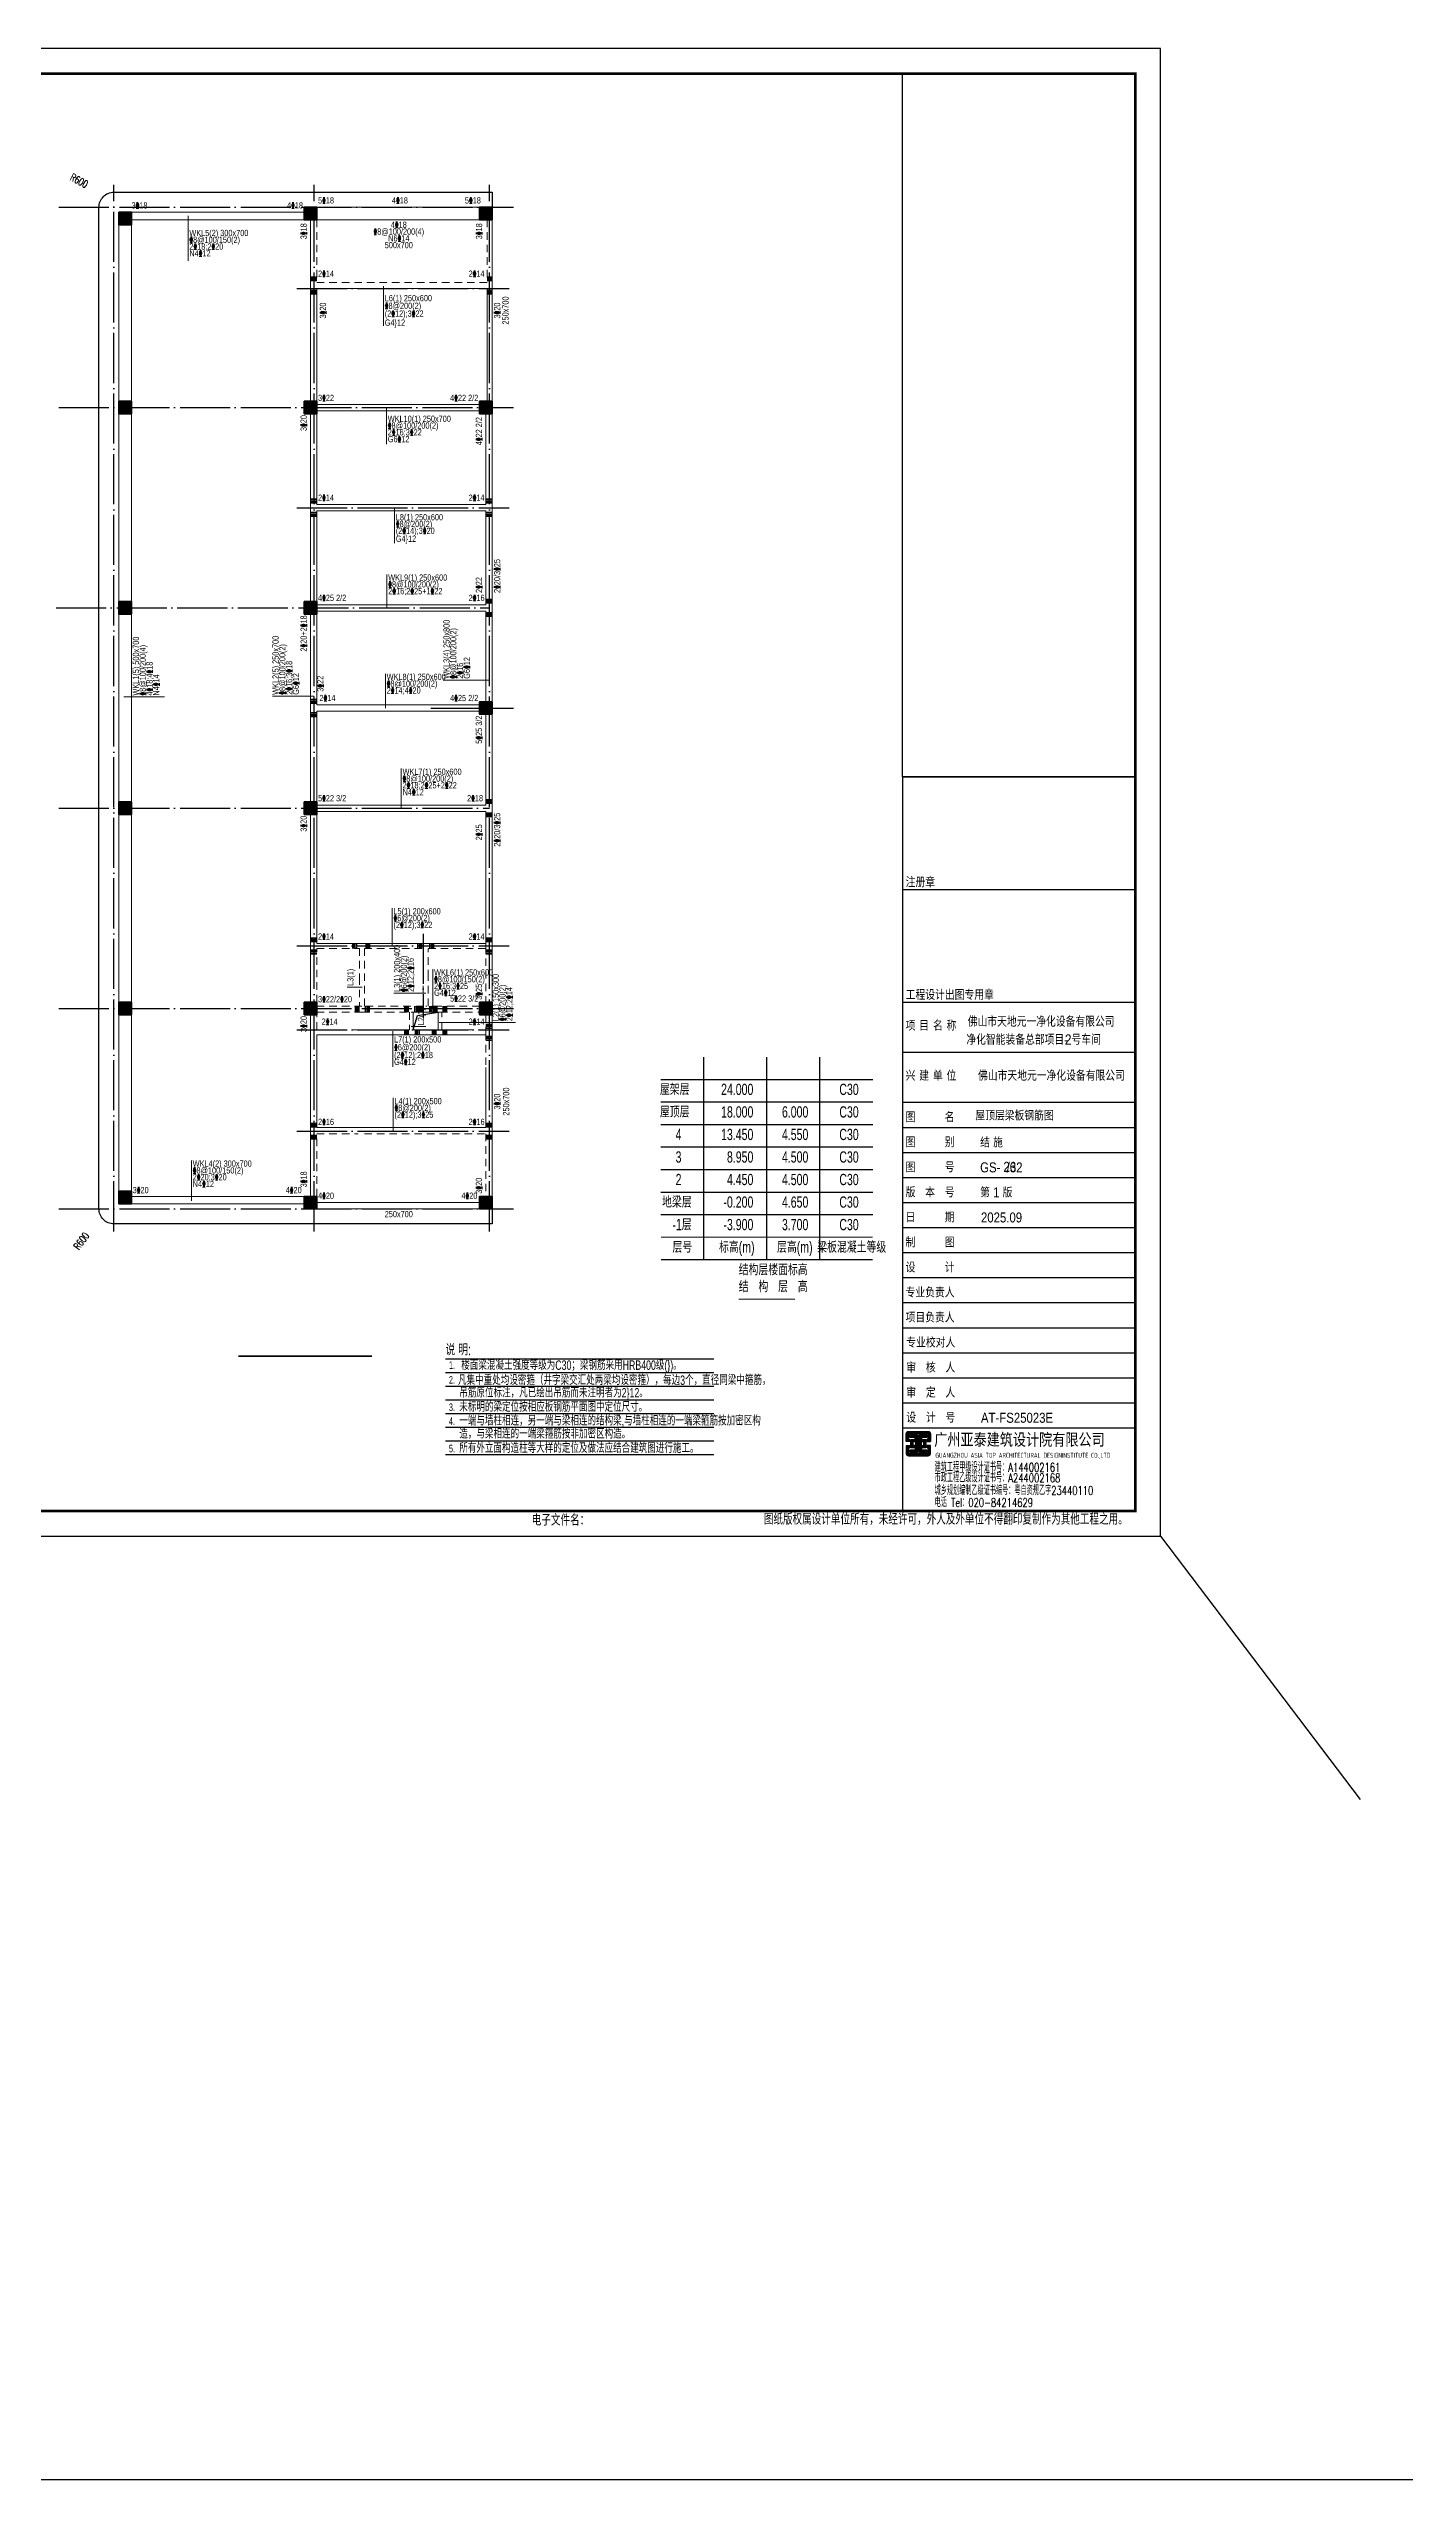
# Model space of a CAD drawing. Extents: x -695511 to 885008, y -751583 to -95266.
# Drawn here: x 346279 to 400464, y -590852 to -493778 of the extents above; entities that cross this region are included whole.
import ezdxf
from ezdxf.enums import TextEntityAlignment as Align

# ---------------------------------------------------------------- set-up
doc = ezdxf.new("R2010")
doc.units = 0
doc.header["$LTSCALE"] = 1000
doc.header["$MEASUREMENT"] = 0
doc.linetypes.add('DOTE', pattern=[2.42, 2, -0.2, 0.02, -0.2])
doc.linetypes.add('虚线', pattern=[500, 300, -200])
for name, color, linetype in [('13', 13, 'Continuous'), ('14', 1, 'Continuous'), ('_0', 7, 'Continuous'), ('DOTE', 1, 'Continuous'), ('link', 6, 'Continuous'), ('PUB_DIM', 3, 'Continuous'), ('PUB_TITLE', 4, 'Continuous'), ('SEDOTE', 40, 'DOTE'), ('TEXT', 7, 'Continuous'), ('填充', 8, 'Continuous'), ('建-图名', 3, 'Continuous'), ('梁楼面标高', 7, 'Continuous')]:
    doc.layers.add(name, color=color, linetype=linetype)
for name, color, linetype, lineweight in [('梁原位标注', 7, 'Continuous', 18), ('梁名称编号', 2, 'Continuous', 18), ('梁标注引线', 2, 'Continuous', 18), ('梁附加箍筋', 1, 'Continuous', 35), ('梁集中标注', 2, 'Continuous', 18), ('砼柱', 2, 'Continuous', 35), ('砼梁', 4, 'Continuous', 18), ('砼梁虚线', 4, '虚线', 18)]:
    doc.layers.add(name, color=color, linetype=linetype, lineweight=lineweight)
doc.styles.add('_HZTXT', font='gs_txt.shx', dxfattribs={"width": 0.8, "bigfont": 'HZTXT.shx'})
doc.styles.add('_TCH_DIM', font='SIMPLEX', dxfattribs={"bigfont": 'GBCBIG'})
doc.styles.add('GS_Rein', font='GS_TXT.shx', dxfattribs={"width": 0.7, "bigfont": 'GS_HZTXT.shx'})
doc.styles.add('HT', font='simhei.ttf', dxfattribs={"width": 0.7})
doc.styles.add('hztxt', font='romand_pkpm', dxfattribs={"bigfont": 'gbcbig'})
doc.styles.add('hztxt0', font='romans.shx', dxfattribs={"bigfont": 'gbcbig0.shx'})
doc.styles.get("Standard").update_dxf_attribs({"font": 'gbenor.shx', "bigfont": 'gbcbig.shx'})
doc.styles.add('宋体', font='simsun.ttc')
doc.styles.add('样式 1', font='GS_TXT.shx', dxfattribs={"width": 0.7, "height": 375, "bigfont": 'yjkchn.shx'})
doc.styles.add('样式 5', font='GS_TXT.shx', dxfattribs={"width": 0.7, "height": 250, "bigfont": 'yjkchn.shx'})

# ---------------------------------------------------------------- blocks, each defined once
blk = doc.blocks.new('弘吉车间2')
at = {"layer": '14'}
h = blk.add_hatch(dxfattribs=at)
h.set_pattern_fill('ANSI31', color=256, scale=100, angle=135, style=0)
h.set_pattern_definition([(180, (-226475.39, -78017.824), (-3e-15, -12.5), [])])
edge = h.paths.add_edge_path()
edge.add_line((-9011, 2855), (-9011, 2773))
edge.add_line((-9011, 2773), (-9152, 2773))
edge.add_line((-9152, 2773), (-9152, 3084))
edge.add_arc((-9062, 3084), 90, 90, 180, ccw=False)
edge.add_line((-9062, 3174), (-8271, 3174))
edge.add_arc((-8271, 3084), 90, 0, 90, ccw=False)
edge.add_line((-8181, 3084), (-8181, 2768))
edge.add_line((-8181, 2768), (-8311, 2768))
edge.add_line((-8311, 2768), (-8311, 2862))
edge.add_line((-8311, 2862), (-8282, 2862))
edge.add_line((-8282, 2862), (-8268, 2862))
edge.add_line((-8268, 2862), (-8268, 3074))
edge.add_line((-8268, 3074), (-9055, 3074))
edge.add_line((-9055, 3074), (-9055, 2855))
edge.add_line((-9055, 2855), (-9011, 2855))
h.paths.add_polyline_path([(-8629, 2622), (-8629, 3030), (-8321, 3030), (-8321, 2942), (-8535, 2942), (-8535, 2855), (-8362, 2855), (-8362, 2525), (-8542, 2525), (-8542, 2442), (-8320, 2442), (-8320, 2365), (-8628, 2365), (-8628, 2526), (-8697, 2526), (-8697, 2365), (-9006, 2365), (-9006, 2442), (-8784, 2442), (-8784, 2525), (-8963, 2525), (-8963, 2855), (-8790, 2855), (-8790, 2942), (-9004, 2942), (-9004, 3030), (-8697, 3030), (-8697, 2622)])
h.paths.add_polyline_path([(-8874, 2772), (-8776, 2772), (-8776, 2616), (-8874, 2616)], flags=16)
h.paths.add_polyline_path([(-8452, 2772), (-8549, 2772), (-8549, 2616), (-8452, 2616)], flags=16)
edge = h.paths.add_edge_path()
edge.add_line((-9011, 2525), (-9011, 2607))
edge.add_line((-9011, 2607), (-9152, 2607))
edge.add_line((-9152, 2607), (-9152, 2296))
edge.add_arc((-9062, 2296), 90, 180, 270)
edge.add_line((-9062, 2206), (-8271, 2206))
edge.add_arc((-8271, 2296), 90, 270, 360)
edge.add_line((-8181, 2296), (-8181, 2612))
edge.add_line((-8181, 2612), (-8311, 2612))
edge.add_line((-8311, 2612), (-8311, 2518))
edge.add_line((-8311, 2518), (-8282, 2518))
edge.add_line((-8282, 2518), (-8268, 2518))
edge.add_line((-8268, 2518), (-8268, 2306))
edge.add_line((-8268, 2306), (-9055, 2306))
edge.add_line((-9055, 2306), (-9055, 2525))
edge.add_line((-9055, 2525), (-9011, 2525))
for p, q in [((-9300, 29320), (-9300, 0)), ((-9300, 29320), (0, 29320)), ((-9300, 24820), (0, 24820)), ((-9300, 20320), (0, 20320)), ((-9300, 18320), (0, 18320)), ((-9300, 16320), (0, 16320)), ((-9300, 15320), (0, 15320)), ((-9300, 14320), (0, 14320)), ((-9300, 13320), (0, 13320)), ((-9300, 12320), (0, 12320)), ((-9300, 11320), (0, 11320)), ((-9300, 10320), (0, 10320)), ((-9300, 9320), (0, 9320)), ((-9300, 8320), (0, 8320)), ((-9300, 7320), (0, 7320)), ((-9300, 6320), (0, 6320)), ((-9300, 5320), (0, 5320)), ((-9300, 4320), (0, 4320)), ((-9300, 3320), (0, 3320)), ((-9300, 3320), (0, 3320))]:
    blk.add_line(p, q, dxfattribs=at)
for points in [[(-9300, 0), (0, 0), (0, 29320), (-9300, 29320)], [(-8874, 2772), (-8776, 2772), (-8776, 2616), (-8874, 2616)], [(-8452, 2772), (-8549, 2772), (-8549, 2616), (-8452, 2616)]]:
    blk.add_lwpolyline(points, close=True, dxfattribs=at)
for points in [[(-9011, 2855), (-9011, 2773), (-9152, 2773), (-9152, 3084, -0.414214), (-9062, 3174), (-8271, 3174, -0.414214), (-8181, 3084), (-8181, 2768), (-8311, 2768), (-8311, 2862), (-8282, 2862), (-8268, 2862), (-8268, 3074), (-9055, 3074), (-9055, 2855)], [(-9011, 2525), (-9011, 2607), (-9152, 2607), (-9152, 2296, 0.414214), (-9062, 2206), (-8271, 2206, 0.414214), (-8181, 2296), (-8181, 2612), (-8311, 2612), (-8311, 2518), (-8282, 2518), (-8268, 2518), (-8268, 2306), (-9055, 2306), (-9055, 2525)]]:
    blk.add_lwpolyline(points, format="xyb", close=True, dxfattribs=at)
blk.add_lwpolyline([(-8629, 2622), (-8629, 2622), (-8629, 3030), (-8321, 3030), (-8321, 2942), (-8535, 2942), (-8535, 2855), (-8362, 2855), (-8362, 2525), (-8542, 2525), (-8542, 2442), (-8320, 2442), (-8320, 2365), (-8628, 2365), (-8628, 2526), (-8697, 2526), (-8697, 2365), (-9006, 2365), (-9006, 2442), (-8784, 2442), (-8784, 2525), (-8963, 2525), (-8963, 2855), (-8790, 2855), (-8790, 2942), (-9004, 2942), (-9004, 3030), (-8697, 3030), (-8697, 2622), (-8629, 2622)], dxfattribs=at)
at = {"layer": '13', "color": 7, "style": '_HZTXT', "width": 0.85}
for s, height, p in [('佛山市天地元一净化设备有限公司', 417.91, (-6694, 19336)), ('净化智能装备总部项目-', 417.91, (-6750, 18616)), ('2号车间', 417.9, (-2815, 18616)), ('佛山市天地元一净化设备有限公司', 417.91, (-6282, 17179)), ('结 施', 400, (-6198, 14522)), ('GS-  /32', 400, (-6198, 13522)), ('第 1 版', 400, (-6198, 12522)), ('2025.09', 400, (-6166, 11522)), ('AT-FS25023E', 400, (-6166, 3522))]:
    blk.add_text(s, height=height, dxfattribs=at).set_placement(p)
at = {"layer": '13', "style": 'hztxt', "width": 0.7}
for s, p in [('建筑工程甲级设计证书号：A144002161', (-8015, 1568)), ('城乡规划编制乙级证书编号：粤自资规乙字23440110', (-8015, 639)), ('市政工程乙级设计证书号：A244002168', (-8015, 1144)), ('电话 Tel：020-84214629', (-8015, 159))]:
    blk.add_text(s, height=350, rotation=359.99972, dxfattribs=at).set_placement(p)
at = {"layer": '14'}
for s, height, style, width, p in [('注册章', 350, '宋体', 0.82, (-9173, 24949)), ('工程设计出图专用章', 350, '宋体', 0.82, (-9173, 20449)), ('项', 350, '宋体', 0.82, (-9176, 19220)), ('目', 350, '宋体', 0.82, (-8632, 19220)), ('名', 350, '宋体', 0.82, (-8081, 19220)), ('称', 350, '宋体', 0.82, (-7542, 19220)), ('兴', 350, '宋体', 0.82, (-9176, 17220)), ('建', 350, '宋体', 0.82, (-8632, 17220)), ('单', 350, '宋体', 0.82, (-8081, 17220)), ('位', 350, '宋体', 0.82, (-7542, 17220)), ('图      名', 350, '宋体', 0.82, (-9176, 15566)), ('图      别', 350, '宋体', 0.82, (-9176, 14566)), ('图      号', 350, '宋体', 0.82, (-9176, 13566)), ('版  本  号', 350, '宋体', 0.82, (-9176, 12566)), ('日      期', 350, '宋体', 0.82, (-9176, 11566)), ('制      图', 350, '宋体', 0.82, (-9176, 10566)), ('设      计', 350, '宋体', 0.82, (-9176, 9566)), ('专业负责人', 350, '宋体', 0.82, (-9176, 8566)), ('项目负责人', 350, '宋体', 0.82, (-9176, 7566)), ('专业校对人', 350, '宋体', 0.82, (-9149, 6566, -24845)), ('审  核  人', 350, '宋体', 0.82, (-9149, 5566, -24845)), ('审  定  人', 350, '宋体', 0.82, (-9149, 4566, -24845)), ('设  计  号', 350, '宋体', 0.82, (-9149, 3566, -24845)), ('广州亚泰建筑设计院有限公司', 480, 'HT', 0.8, (-8033, 2612))]:
    blk.add_text(s, height=height, dxfattribs=dict(at, style=style, width=width)).set_placement(p)
at = {"layer": '14', "width": 0.8}
blk.add_text('GUANGZHOU ASIA TOP ARCHITECTURAL DESIGNINSTITUTE CO.,LTD', height=198, rotation=359.99972, dxfattribs=at).set_placement((-7987, 2124, -24845))
at = {"layer": '14', "style": 'hztxt0'}
for s, p in [('电子文件名：', (-24105, -584)), ('图纸版权属设计单位所有，未经许可，外人及外单位不得翻印复制作为其他工程之用。', (-14838, -548))]:
    blk.add_text(s, height=450, rotation=359.99972, dxfattribs=at).set_placement(p)
blk = doc.blocks.new('6fcolt')
at = {"layer": '填充'}
h = blk.add_hatch(color=9, dxfattribs=at)
h.dxf.hatch_style = 1
h.paths.add_polyline_path([(753343, -768094), (752843, -768094), (752843, -768594), (753343, -768594)])
h = blk.add_hatch(color=9, dxfattribs=at)
h.dxf.hatch_style = 1
h.paths.add_polyline_path([(760743, -767894), (760243, -767894), (760243, -768394), (760743, -768394)])
h = blk.add_hatch(color=9, dxfattribs=at)
h.dxf.hatch_style = 1
h.paths.add_polyline_path([(767743, -767894), (767243, -767894), (767243, -768394), (767743, -768394)])
h = blk.add_hatch(color=9, dxfattribs=at)
h.dxf.hatch_style = 1
h.paths.add_polyline_path([(753343, -775644), (752843, -775644), (752843, -776144), (753343, -776144)])
h = blk.add_hatch(color=9, dxfattribs=at)
h.dxf.hatch_style = 1
h.paths.add_polyline_path([(760743, -775644), (760243, -775644), (760243, -776144), (760743, -776144)])
h = blk.add_hatch(color=9, dxfattribs=at)
h.dxf.hatch_style = 1
h.paths.add_polyline_path([(767743, -775644), (767243, -775644), (767243, -776144), (767743, -776144)])
h = blk.add_hatch(color=9, dxfattribs=at)
h.dxf.hatch_style = 1
h.paths.add_polyline_path([(753343, -783644), (752843, -783644), (752843, -784144), (753343, -784144)])
h = blk.add_hatch(color=9, dxfattribs=at)
h.dxf.hatch_style = 1
h.paths.add_polyline_path([(760743, -783644), (760243, -783644), (760243, -784144), (760743, -784144)])
h = blk.add_hatch(color=9, dxfattribs=at)
h.dxf.hatch_style = 1
h.paths.add_polyline_path([(767743, -787644), (767243, -787644), (767243, -788144), (767743, -788144)])
h = blk.add_hatch(color=9, dxfattribs=at)
h.dxf.hatch_style = 1
h.paths.add_polyline_path([(753343, -791644), (752843, -791644), (752843, -792144), (753343, -792144)])
h = blk.add_hatch(color=9, dxfattribs=at)
h.dxf.hatch_style = 1
h.paths.add_polyline_path([(760743, -791644), (760243, -791644), (760243, -792144), (760743, -792144)])
h = blk.add_hatch(color=9, dxfattribs=at)
h.dxf.hatch_style = 1
h.paths.add_polyline_path([(753343, -799644), (752843, -799644), (752843, -800144), (753343, -800144)])
h = blk.add_hatch(color=9, dxfattribs=at)
h.dxf.hatch_style = 1
h.paths.add_polyline_path([(760743, -799644), (760243, -799644), (760243, -800144), (760743, -800144)])
h = blk.add_hatch(color=9, dxfattribs=at)
h.dxf.hatch_style = 1
h.paths.add_polyline_path([(767743, -799644), (767243, -799644), (767243, -800144), (767743, -800144)])
h = blk.add_hatch(color=9, dxfattribs=at)
h.dxf.hatch_style = 1
h.paths.add_polyline_path([(753343, -807194), (752843, -807194), (752843, -807694), (753343, -807694)])
h = blk.add_hatch(color=9, dxfattribs=at)
h.dxf.hatch_style = 1
h.paths.add_polyline_path([(760743, -807394), (760243, -807394), (760243, -807894), (760743, -807894)])
h = blk.add_hatch(color=9, dxfattribs=at)
h.dxf.hatch_style = 1
h.paths.add_polyline_path([(767743, -807394), (767243, -807394), (767243, -807894), (767743, -807894)])
at = {"layer": '砼柱', "lineweight": 35}
for points in [[(753343, -768094), (752843, -768094), (752843, -768594), (753343, -768594)], [(760743, -767894), (760243, -767894), (760243, -768394), (760743, -768394)], [(767743, -767894), (767243, -767894), (767243, -768394), (767743, -768394)], [(753343, -775644), (752843, -775644), (752843, -776144), (753343, -776144)], [(760743, -775644), (760243, -775644), (760243, -776144), (760743, -776144)], [(767743, -775644), (767243, -775644), (767243, -776144), (767743, -776144)], [(753343, -783644), (752843, -783644), (752843, -784144), (753343, -784144)], [(760743, -783644), (760243, -783644), (760243, -784144), (760743, -784144)], [(767743, -787644), (767243, -787644), (767243, -788144), (767743, -788144)], [(753343, -791644), (752843, -791644), (752843, -792144), (753343, -792144)], [(760743, -791644), (760243, -791644), (760243, -792144), (760743, -792144)], [(753343, -799644), (752843, -799644), (752843, -800144), (753343, -800144)], [(760743, -799644), (760243, -799644), (760243, -800144), (760743, -800144)], [(767743, -799644), (767243, -799644), (767243, -800144), (767743, -800144)], [(753343, -807194), (752843, -807194), (752843, -807694), (753343, -807694)], [(760743, -807394), (760243, -807394), (760243, -807894), (760743, -807894)], [(767743, -807394), (767243, -807394), (767243, -807894), (767743, -807894)]]:
    blk.add_lwpolyline(points, close=True, dxfattribs=at)
blk = doc.blocks.new('6fmb')
blk.add_lwpolyline([(767743, -807894), (767743, -808494), (752643, -808494, -0.414214), (752043, -807894), (752043, -767894, -0.414214), (752643, -767294), (767743, -767294), (767743, -767894)], format="xyb")
at = {"layer": '砼梁', "color": 2, "lineweight": 18}
for p, q in [((752843, -768594), (752843, -775644)), ((755443, -768094), (753293, -768094)), ((753293, -768394), (755443, -768394)), ((753343, -775644), (753343, -768594)), ((758043, -768094), (755443, -768094)), ((755443, -768394), (758043, -768394)), ((760243, -768094), (758043, -768094)), ((758043, -768394), (760243, -768394)), ((762543, -767894), (760743, -767894)), ((760743, -768394), (762543, -768394)), ((765093, -767894), (762543, -767894)), ((762543, -768394), (765093, -768394)), ((767293, -767894), (765093, -767894)), ((765093, -768394), (767293, -768394)), ((752843, -776144), (752843, -783644)), ((753343, -783644), (753343, -776144)), ((752843, -784144), (752843, -791644)), ((753343, -791644), (753343, -784144)), ((752843, -792144), (752843, -799644)), ((753343, -799644), (753343, -792144)), ((752843, -800144), (752843, -807194)), ((753343, -807194), (753343, -800144)), ((755443, -807394), (753343, -807394)), ((758043, -807394), (755443, -807394)), ((760243, -807394), (758043, -807394)), ((762543, -807644), (760743, -807644)), ((767293, -807644), (762543, -807644)), ((753343, -807694), (755443, -807694)), ((755443, -807694), (758043, -807694)), ((758043, -807694), (760243, -807694)), ((760743, -807894), (762543, -807894)), ((762543, -807894), (767293, -807894))]:
    blk.add_line(p, q, dxfattribs=at)
at = {"layer": '砼梁', "lineweight": 18}
for p, q in [((760493, -768394), (760493, -775644)), ((767743, -775644), (767743, -768394)), ((760743, -771144), (767543, -771144)), ((760743, -775644), (760743, -771144)), ((767543, -771144), (767543, -775644)), ((760493, -776144), (760493, -783644)), ((767243, -775769), (760743, -775769)), ((760743, -776019), (767243, -776019)), ((760743, -779769), (760743, -776144)), ((767493, -776144), (767493, -779769)), ((767743, -783894), (767743, -776144)), ((767493, -779769), (760743, -779769)), ((760743, -783644), (760743, -780019)), ((760743, -780019), (767493, -780019)), ((767493, -780019), (767493, -783769)), ((760493, -784144), (760493, -791644)), ((762543, -783769), (760743, -783769)), ((760743, -784019), (762543, -784019)), ((760743, -787769), (760743, -784144)), ((765118, -783769), (762543, -783769)), ((762543, -784019), (765118, -784019)), ((767493, -783769), (765118, -783769)), ((765118, -784019), (767493, -784019)), ((767493, -784019), (767493, -787644)), ((767743, -787644), (767743, -783894)), ((767293, -787769), (760743, -787769)), ((760743, -791644), (760743, -788019)), ((760743, -788019), (767293, -788019)), ((767493, -788144), (767493, -791769)), ((767743, -791894), (767743, -788144)), ((762543, -791769), (760743, -791769)), ((760743, -792019), (762543, -792019)), ((765118, -791769), (762543, -791769)), ((762543, -792019), (765118, -792019)), ((767493, -791769), (765118, -791769)), ((765118, -792019), (767493, -792019)), ((767493, -792019), (767493, -797393)), ((767743, -797394), (767743, -791894)), ((760493, -792144), (760493, -797394)), ((760743, -797294), (760743, -792144)), ((760493, -797394), (760493, -799644)), ((767493, -797294), (760743, -797294)), ((767743, -799644), (767743, -797394)), ((760493, -800144), (760493, -800844)), ((760493, -800844), (760493, -802244)), ((764518, -800044), (765093, -800044)), ((764593, -800744), (764593, -800044)), ((765593, -800744), (764593, -800744)), ((765093, -800044), (765668, -800044)), ((765593, -800044), (765593, -800744)), ((767743, -800844), (767743, -800144)), ((767743, -802244), (767743, -800844)), ((760743, -804644), (760743, -800944)), ((760743, -800944), (764518, -800944)), ((764518, -800944), (765668, -800944)), ((765668, -800944), (767493, -800944)), ((760493, -802244), (760493, -804794)), ((767493, -802244), (767493, -804644)), ((767743, -804794), (767743, -802244)), ((767493, -804644), (760743, -804644)), ((760493, -804794), (760493, -807394)), ((767743, -807394), (767743, -804794))]:
    blk.add_line(p, q, dxfattribs=at)
at = {"layer": '砼梁虚线', "lineweight": 18, "ltscale": 0.001}
for p, q in [((760743, -768394), (760743, -770894)), ((767543, -768394), (767543, -770894)), ((760743, -770894), (767543, -770894)), ((760743, -799644), (760743, -797494)), ((760743, -797494), (762443, -797494)), ((762443, -797494), (762443, -798644)), ((762643, -797494), (764993, -797494)), ((762643, -799794), (762643, -797494)), ((764993, -797494), (764993, -799794)), ((765193, -797494), (767493, -797494)), ((765193, -798644), (765193, -797494)), ((767493, -797394), (767493, -799644)), ((762443, -798644), (762443, -799794)), ((765193, -799794), (765193, -798644)), ((762543, -799794), (760743, -799794)), ((764993, -799794), (762543, -799794)), ((765643, -799794), (765093, -799794)), ((767243, -799794), (765643, -799794)), ((760743, -800044), (762543, -800044)), ((760743, -800744), (760743, -800144)), ((764443, -800744), (760743, -800744)), ((762543, -800044), (764518, -800044)), ((764443, -800044), (764443, -800744)), ((765668, -800044), (767243, -800044)), ((765743, -800744), (765743, -800044)), ((767493, -800744), (765743, -800744)), ((767493, -800144), (767493, -800844)), ((767493, -800844), (767493, -802244)), ((760743, -807394), (760743, -804894)), ((760743, -804894), (762393, -804894)), ((762643, -804894), (767493, -804894)), ((767493, -804894), (767493, -807394))]:
    blk.add_line(p, q, dxfattribs=at)
blk = doc.blocks.new('梁板层高表')
at = {"layer": '梁楼面标高'}
for p, q in [((-1049101, -613243), (-1049101, -607849)), ((-1047421, -613243), (-1047421, -607849)), ((-1046011, -613243), (-1046011, -607849)), ((-1050241, -608443), (-1044601, -608443)), ((-1050241, -609043), (-1044601, -609043)), ((-1050241, -609643), (-1044601, -609643)), ((-1050241, -610243), (-1044601, -610243)), ((-1050241, -610843), (-1044601, -610843)), ((-1050241, -611443), (-1044601, -611443)), ((-1050241, -612043), (-1044601, -612043))]:
    blk.add_line(p, q, dxfattribs=at)
at = {"layer": '梁楼面标高', "const_width": 30}
for points in [[(-1050241, -612643), (-1044601, -612643)], [(-1050241, -613243), (-1044601, -613243)], [(-1048171, -614293), (-1046671, -614293)]]:
    blk.add_lwpolyline(points, dxfattribs=at)
at = {"layer": '梁楼面标高', "style": 'GS_Rein', "width": 0.7}
for s, p in [('屋架层', (-1049482, -608949)), ('24.000', (-1047781, -608949)), ('C30', (-1044977, -608949)), ('屋顶层', (-1049482, -609549)), ('18.000', (-1047781, -609549)), ('6.000', (-1046317, -609549)), ('C30', (-1044977, -609549)), ('4', (-1049695, -610149)), ('13.450', (-1047781, -610149)), ('4.550', (-1046317, -610149)), ('C30', (-1044977, -610149)), ('3', (-1049695, -610749)), ('8.950', (-1047781, -610749)), ('4.500', (-1046317, -610749)), ('C30', (-1044977, -610749)), ('地梁层', (-1049424, -611949)), ('2', (-1049695, -611349)), ('-0.200', (-1047781, -611949)), ('4.450', (-1047781, -611349)), ('4.500', (-1046317, -611349)), ('4.650', (-1046317, -611949)), ('C30', (-1044977, -611349)), ('C30', (-1044977, -611949)), ('-1层', (-1049424, -612549)), ('-3.900', (-1047781, -612549)), ('3.700', (-1046317, -612549)), ('C30', (-1044977, -612549))]:
    blk.add_text(s, height=300, dxfattribs=at).set_placement(p, align=Align.BOTTOM_RIGHT)
for s, p in [('层号', (-1049671, -613149)), (' 标高(m)', (-1048261, -613149)), (' 层高(m)', (-1046716, -613149)), (' 梁板混凝土等级', (-1045201, -613149))]:
    blk.add_text(s, height=300, dxfattribs=at).set_placement(p, align=Align.BOTTOM_CENTER)
for s, p in [('结构层楼面标高', (-1048171, -613749)), ('结\u3000构\u3000层\u3000高', (-1048171, -614199))]:
    blk.add_text(s, height=300, dxfattribs=at).set_placement(p, align=Align.BOTTOM_LEFT)

msp = doc.modelspace()

# ---------------------------------------------------------------- linework, layer by layer
at = {"layer": '14'}
msp.add_line((380380, -522858), (380380, -494778), dxfattribs=at)
at = {"layer": '_0'}
for points in [[(360839.3, -532962.3), (361013, -532387.3), (361839.3, -532262.3)], [(390680, -553178), (398653.1, -563703.6)]]:
    msp.add_lwpolyline(points, dxfattribs=at)
at = {"layer": 'DOTE', "linetype": 'DOTE'}
for p, q in [((348889.3, -541012.3), (348889.3, -499212.3)), ((356889.3, -541012.3), (356889.3, -499212.3)), ((363889.3, -541012.3), (363889.3, -499212.3)), ((346689.3, -500112.3), (364840.2, -500112.3)), ((346689.3, -508112.3), (364840.2, -508112.3)), ((346578.6, -516112.3), (363889.3, -516112.3)), ((361544.9, -520112.3), (364840.2, -520112.3)), ((346689.3, -524112.3), (363889.3, -524112.3)), ((346689.3, -532112.3), (364840.2, -532112.3)), ((346689.3, -540112.3), (364840.2, -540112.3))]:
    msp.add_line(p, q, dxfattribs=at)
at = {"layer": 'link', "const_width": 50}
msp.add_lwpolyline([(370734.5, -535841.5), (379194.5, -535841.5)], dxfattribs=at)
at = {"layer": 'link'}
msp.add_lwpolyline([(-695511, -590852), (885008, -590852)], dxfattribs=at)
at = {"layer": 'PUB_DIM'}
for points in [[(346985.2, -499089.9, 0, 0, 0), (348184.5, -499733.9, 66, 0, 0), (348360.7, -499828.5, 0, 0, 0)], [(347547, -541908.8, 0, 0, 0), (348410.5, -540753.2, 66, 0, 0), (348530.2, -540593, 0, 0, 0)]]:
    msp.add_lwpolyline(points, format="xyseb", dxfattribs=at)
at = {"layer": 'PUB_TITLE'}
msp.add_lwpolyline([(306580, -553178), (390680, -553178), (390680, -493778), (306580, -493778)], close=True, dxfattribs=at)
at = {"layer": 'PUB_TITLE', "const_width": 100}
msp.add_lwpolyline([(309080, -552178), (389680, -552178), (389680, -494778), (309080, -494778)], close=True, dxfattribs=at)
at = {"layer": 'SEDOTE', "linetype": 'DOTE'}
for p, q in [((356196.6, -503362.3), (364672.8, -503362.3)), ((356196.6, -512112.3), (364672.8, -512112.3)), ((356196.6, -529612.3), (364672.8, -529612.3)), ((361239.3, -529123.6), (361239.3, -532478.7)), ((356196.6, -532962.3), (364672.8, -532962.3)), ((356196.6, -537012.3), (364672.8, -537012.3))]:
    msp.add_line(p, q, dxfattribs=at)
at = {"layer": 'TEXT'}
for points in [[(362134.6, -546101.9), (372843.7, -546101.9)], [(362134.6, -546648.7), (372843.7, -546648.7)], [(362134.6, -547195.5), (372843.7, -547195.5)], [(362134.6, -547742.2), (372843.7, -547742.2)], [(362134.6, -548289), (372843.7, -548289)], [(362134.6, -548835.8), (372843.7, -548835.8)], [(362134.6, -548835.8), (372843.7, -548835.8)], [(362134.6, -549382.5), (372843.7, -549382.5)], [(362134.6, -549929.3), (372843.7, -549929.3)]]:
    msp.add_lwpolyline(points, dxfattribs=at)
at = {"layer": '建-图名', "const_width": 70}
msp.add_lwpolyline([(353856, -545996.2), (359197.8, -545996.2)], dxfattribs=at)
at = {"layer": '梁标注引线', "color": 6, "lineweight": 18}
for p, q in [((351848.6, -500462.3), (351848.6, -502247.6)), ((359773.6, -508127.6), (359773.6, -509571.7)), ((359792, -516112.3), (359792, -514776.7)), ((359730.6, -520112.3), (359730.6, -518740.9)), ((363864.3, -518992.8), (362042.1, -518992.8)), ((349289.3, -519665.8), (350909.2, -519665.8)), ((356864.3, -519633.8), (355217, -519633.8)), ((360364.3, -524112.3), (360364.3, -522530.6)), ((361623.8, -532112.3), (361623.8, -530544.9)), ((351983.8, -539787.3), (351983.8, -538180.6))]:
    msp.add_line(p, q, dxfattribs=at)
at = {"layer": '梁标注引线', "color": 3, "lineweight": 18}
for p, q in [((359653.1, -504844.1), (359653.1, -503265.6)), ((360094.9, -512116.3), (360094.9, -513531.7)), ((360001.5, -529612.3), (360001.5, -528103)), ((358802, -531259.3), (358204.6, -531259.3)), ((361339.3, -531502.5), (360069.1, -531502.5)), ((360755.8, -532830.8), (361350, -532830.8)), ((361872.6, -532666), (364924.9, -532666)), ((360025.2, -533012.3), (360025.2, -534440.2)), ((360043, -537012.3), (360043, -535683.5))]:
    msp.add_line(p, q, dxfattribs=at)
at = {"layer": '梁附加箍筋', "lineweight": 35}
for p, q in [((356989.3, -502902.3), (356739.3, -502902.3)), ((356989.3, -502972.3), (356739.3, -502972.3)), ((356989.3, -503042.3), (356739.3, -503042.3)), ((356989.3, -503432.3), (356739.3, -503432.3)), ((356989.3, -503502.3), (356739.3, -503502.3)), ((356989.3, -503572.3), (356739.3, -503572.3)), ((363989.3, -502902.3), (363789.3, -502902.3)), ((363989.3, -502972.3), (363789.3, -502972.3)), ((363989.3, -503042.3), (363789.3, -503042.3)), ((363989.3, -503432.3), (363789.3, -503432.3)), ((363989.3, -503502.3), (363789.3, -503502.3)), ((363989.3, -503572.3), (363789.3, -503572.3)), ((356989.3, -511777.3), (356739.3, -511777.3)), ((356989.3, -511847.3), (356739.3, -511847.3)), ((356989.3, -511917.3), (356739.3, -511917.3)), ((356989.3, -512307.3), (356739.3, -512307.3)), ((356989.3, -512377.3), (356739.3, -512377.3)), ((356989.3, -512447.3), (356739.3, -512447.3)), ((363989.3, -511777.3), (363739.3, -511777.3)), ((363989.3, -511847.3), (363739.3, -511847.3)), ((363989.3, -511917.3), (363739.3, -511917.3)), ((363989.3, -512307.3), (363739.3, -512307.3)), ((363989.3, -512377.3), (363739.3, -512377.3)), ((363989.3, -512447.3), (363739.3, -512447.3)), ((363989.3, -515777.3), (363739.3, -515777.3)), ((363989.3, -515847.3), (363739.3, -515847.3)), ((363989.3, -515917.3), (363739.3, -515917.3)), ((363989.3, -516307.3), (363739.3, -516307.3)), ((363989.3, -516377.3), (363739.3, -516377.3)), ((363989.3, -516447.3), (363739.3, -516447.3)), ((356989.3, -519777.3), (356739.3, -519777.3)), ((356989.3, -519847.3), (356739.3, -519847.3)), ((356989.3, -519917.3), (356739.3, -519917.3)), ((356989.3, -520307.3), (356739.3, -520307.3)), ((356989.3, -520377.3), (356739.3, -520377.3)), ((356989.3, -520447.3), (356739.3, -520447.3)), ((363989.3, -523777.3), (363739.3, -523777.3)), ((363989.3, -523847.3), (363739.3, -523847.3)), ((363989.3, -523917.3), (363739.3, -523917.3)), ((363989.3, -524307.3), (363739.3, -524307.3)), ((363989.3, -524377.3), (363739.3, -524377.3)), ((363989.3, -524447.3), (363739.3, -524447.3)), ((356989.3, -529302.3), (356739.3, -529302.3)), ((356989.3, -529372.3), (356739.3, -529372.3)), ((356989.3, -529442.3), (356739.3, -529442.3)), ((356989.3, -529782.3), (356739.3, -529782.3)), ((356989.3, -529852.3), (356739.3, -529852.3)), ((356989.3, -529922.3), (356739.3, -529922.3)), ((358429.3, -529712.3), (358429.3, -529512.3)), ((358499.3, -529712.3), (358499.3, -529512.3)), ((358569.3, -529712.3), (358569.3, -529512.3)), ((358959.3, -529712.3), (358959.3, -529512.3)), ((359029.3, -529712.3), (359029.3, -529512.3)), ((359099.3, -529712.3), (359099.3, -529512.3)), ((361029.3, -529712.3), (361029.3, -529512.3)), ((361099.3, -529712.3), (361099.3, -529512.3)), ((361169.3, -529712.3), (361169.3, -529512.3)), ((361509.3, -529712.3), (361509.3, -529512.3)), ((361579.3, -529712.3), (361579.3, -529512.3)), ((361649.3, -529712.3), (361649.3, -529512.3)), ((363989.3, -529302.3), (363739.3, -529302.3)), ((363989.3, -529372.3), (363739.3, -529372.3)), ((363989.3, -529442.3), (363739.3, -529442.3)), ((363989.3, -529782.3), (363739.3, -529782.3)), ((363989.3, -529852.3), (363739.3, -529852.3)), ((363989.3, -529922.3), (363739.3, -529922.3)), ((358533.8, -532262.3), (358533.8, -532012.3)), ((358603.8, -532262.3), (358603.8, -532012.3)), ((358673.8, -532262.3), (358673.8, -532012.3)), ((358938.5, -532262.3), (358938.5, -532012.3)), ((359008.5, -532262.3), (359008.5, -532012.3)), ((359078.5, -532262.3), (359078.5, -532012.3)), ((360504.3, -532262.3), (360504.3, -532012.3)), ((360574.3, -532262.3), (360574.3, -532012.3)), ((360644.3, -532262.3), (360644.3, -532012.3)), ((360909.1, -532262.3), (360909.1, -532012.3)), ((360979.1, -532262.3), (360979.1, -532012.3)), ((361049.1, -532262.3), (361049.1, -532012.3)), ((361119.1, -532262.3), (361119.1, -532012.3)), ((361189.1, -532262.3), (361189.1, -532012.3)), ((361505.6, -532262.3), (361505.6, -532012.3)), ((361575.6, -532262.3), (361575.6, -532012.3)), ((361645.6, -532262.3), (361645.6, -532012.3)), ((361715.6, -532262.3), (361715.6, -532012.3)), ((361785.6, -532262.3), (361785.6, -532012.3)), ((362034.3, -532262.3), (362034.3, -532012.3)), ((362104.3, -532262.3), (362104.3, -532012.3)), ((362174.3, -532262.3), (362174.3, -532012.3)), ((363989.3, -532752.3), (363739.3, -532752.3)), ((363989.3, -532822.3), (363739.3, -532822.3)), ((363989.3, -532892.3), (363739.3, -532892.3)), ((360504.3, -533162.3), (360504.3, -532962.3)), ((360574.3, -533162.3), (360574.3, -532962.3)), ((360644.3, -533162.3), (360644.3, -532962.3)), ((360934.3, -533162.3), (360934.3, -532962.3)), ((361004.3, -533162.3), (361004.3, -532962.3)), ((361074.3, -533162.3), (361074.3, -532962.3)), ((361604.3, -533162.3), (361604.3, -532962.3)), ((361674.3, -533162.3), (361674.3, -532962.3)), ((361744.3, -533162.3), (361744.3, -532962.3)), ((362034.3, -533162.3), (362034.3, -532962.3)), ((362104.3, -533162.3), (362104.3, -532962.3)), ((362174.3, -533162.3), (362174.3, -532962.3)), ((363989.3, -533232.3), (363739.3, -533232.3)), ((363989.3, -533302.3), (363739.3, -533302.3)), ((363989.3, -533372.3), (363739.3, -533372.3)), ((356989.3, -536702.3), (356739.3, -536702.3)), ((356989.3, -536772.3), (356739.3, -536772.3)), ((363989.3, -536702.3), (363739.3, -536702.3)), ((363989.3, -536772.3), (363739.3, -536772.3)), ((356989.3, -536842.3), (356739.3, -536842.3)), ((356989.3, -537182.3), (356739.3, -537182.3)), ((356989.3, -537252.3), (356739.3, -537252.3)), ((356989.3, -537322.3), (356739.3, -537322.3)), ((363989.3, -536842.3), (363739.3, -536842.3)), ((363989.3, -537182.3), (363739.3, -537182.3)), ((363989.3, -537252.3), (363739.3, -537252.3)), ((363989.3, -537322.3), (363739.3, -537322.3))]:
    msp.add_line(p, q, dxfattribs=at)

# ---------------------------------------------------------------- block references
at = {"xscale": 1.5, "yscale": 1.5, "zscale": 1.5}
msp.add_blockref('梁板层高表', (1946095.8, 377722.5), dxfattribs=at)
at = {"layer": '_0'}
for name, p in [('6fmb', (-403754, 267781.2)), ('6fcolt', (-403754, 267781.2)), ('弘吉车间2', (389680, -552178))]:
    msp.add_blockref(name, p, dxfattribs=at)

# ---------------------------------------------------------------- texts
at = {"layer": '13', "color": 7, "style": '_HZTXT', "width": 0.85}
for s, p in [('屋顶层梁板钢筋图', (383292.4, -536584.4)), ('26', (384411.2, -538635.2))]:
    msp.add_text(s, height=400, dxfattribs=at).set_placement(p)
at = {"layer": 'PUB_DIM', "color": 7, "style": '_TCH_DIM', "width": 0.705882}
for rotation, p in [(331.766471, (347106.5, -499011.8)), (53.233071, (347487.8, -541777.1))]:
    msp.add_text('R600', height=297.5, rotation=rotation, dxfattribs=at).set_placement(p)
at = {"layer": 'TEXT', "style": 'GS_Rein', "width": 0.7}
for s, height, p in [('说 明:', 450, (362129.5, -545961.4, 450)), ('1.', 300, (362270.3, -546502.1, 450)), ('2.', 300, (362266.1, -547091.6, 450)), (' 凡集中重处均设密箍（井字梁交汇处两梁均设密箍），每边3个，直径同梁中箍筋，', 375, (362531.9, -547141.8, 450)), ('吊筋原位标注，凡已绘出吊筋而未注明者为2}12。', 375, (362682, -547643.5, 450)), ('4.', 300, (362266.1, -548739.4, 450)), ('3.', 300, (362266.1, -548184.5, 450)), ('未标明的梁定位按相应板钢筋平面图中定位尺寸。', 375, (362680.5, -548213.9, 450)), ('一端与墙柱相连，另一端与梁相连的结构梁,与墙柱相连的一端梁箍筋按加密区构', 375, (362680.5, -548762.1, 450)), ('所有外立面构造柱等大样的定位及做法应结合建筑图进行施工。', 375, (362680.5, -549855.6, 450)), ('造，与梁相连的一端梁箍筋按非加密区构造。', 375, (362682, -549283.8, 450)), ('5.', 300, (362266.1, -549832.9, 450))]:
    msp.add_text(s, height=height, dxfattribs=at).set_placement(p)
at = {"layer": 'TEXT', "color": 4, "style": 'GS_Rein', "width": 0.7}
msp.add_text('楼面梁混凝土强度等级为C30；梁钢筋采用HRB400级(})。', height=375, dxfattribs=at).set_placement((362758.9, -546541.6))
at = {"layer": '梁原位标注', "style": '样式 1', "width": 0.7}
for s, p in [('3%%13218', (349589.3, -500237.3)), ('5%%13218', (357039.3, -500037.3)), ('4%%13218', (359990.3, -500037.3)), ('5%%13218', (362903.8, -500037.3)), ('2%%13214', (357039.3, -502966.4)), ('3%%13222', (357039.3, -507927.6)), ('2%%13214', (357039.3, -511912.3)), ('4%%13225 2/2', (357039.3, -515912.3)), ('2%%13214', (357095.5, -519912.3)), ('5%%13222 3/2', (357039.3, -523912.3)), ('2%%13214', (357039.3, -529437.3)), ('3%%13222/2%%13220', (357039.3, -531937.3)), ('2%%13214', (357183.3, -532837.3)), ('2%%13216', (357039.3, -536837.3)), ('3%%13220', (349635.3, -539562.3)), ('4%%13220', (357039.3, -539787.3))]:
    msp.add_text(s, height=250, dxfattribs=at).set_placement(p, align=Align.BOTTOM_LEFT)
for s, p in [('4%%13218', (356439.3, -500237.3)), ('2%%13214', (363689.3, -502966.4)), ('4%%13222 2/2', (363439.3, -507927.6)), ('2%%13214', (363689.3, -511912.3)), ('2%%13216', (363689.3, -515912.3)), ('4%%13225 2/2', (363439.3, -519912.3)), ('2%%13218', (363630.3, -523912.3)), ('2%%13214', (363689.3, -529437.3)), ('5%%13222 3/2', (363439.3, -531912.3)), ('2%%13214', (363689.3, -532837.3)), ('2%%13216', (363689.3, -536837.3)), ('4%%13220', (356385.1, -539562.3)), ('4%%13220', (363402.3, -539787.3))]:
    msp.add_text(s, height=250, dxfattribs=at).set_placement(p, align=Align.BOTTOM_RIGHT)
for s, p in [('3%%13218', (356664.3, -500753.7)), ('3%%13218', (363668.4, -500753.7)), ('3%%13220', (356664.3, -508412.3)), ('4%%13222 2/2', (363664.3, -508491.3)), ('2%%13222', (363664.3, -514881.1)), ('2%%13220+2%%13218', (356664.3, -516412.3)), ('5%%13225 3/2', (363664.3, -520412.3)), ('3%%13220', (356664.3, -524412.3)), ('2%%13225', (363664.3, -524757.1)), ('3%%13225', (363664.3, -531127)), ('3%%13220', (356664.3, -532412.3))]:
    msp.add_text(s, height=250, rotation=90, dxfattribs=at).set_placement(p, align=Align.BOTTOM_RIGHT)
for s, p in [('4%%13218', (360264.3, -500687.3)), ('%%1328@100/200(4)', (360264.3, -500958.2)), ('500x700', (360264.3, -501499.8)), ('N6%%13214', (360264.3, -501229)), ('250x700', (360264.3, -540196.2))]:
    msp.add_text(s, height=250, dxfattribs=at).set_placement(p, align=Align.TOP_CENTER)
for s, p in [('250x700', (364400.2, -504237.3)), ('3%%13220', (357110.1, -504237.3)), ('3%%13220', (364064.3, -504237.3)), ('2%%13220/3%%13225', (364064.3, -514839.8)), ('3%%13222', (357005.8, -519142.9)), ('2%%13220/3%%13225', (364064.3, -524970.3)), ('3%%13220', (364064.3, -535827.7)), ('250x700', (364425.1, -535827.7))]:
    msp.add_text(s, height=250, rotation=90, dxfattribs=at).set_placement(p, align=Align.TOP_CENTER)
for s, p in [('3%%13218', (356664.3, -539254.8)), ('3%%13220', (363664.3, -539508.1))]:
    msp.add_text(s, height=250, rotation=90, dxfattribs=at).set_placement(p, align=Align.BOTTOM_LEFT)
at = {"layer": '梁名称编号', "color": 6, "style": '样式 5', "width": 0.7}
for s, p in [('WKL5(2) 300x700', (351898.6, -501340.3)), ('WKL10(1) 250x700', (359823.6, -508759.2))]:
    msp.add_text(s, height=250, dxfattribs=at).set_placement(p, align=Align.BOTTOM_LEFT)
at = {"layer": '梁名称编号', "color": 3, "style": '样式 5', "width": 0.7}
for s, p in [('L6(1) 250x600', (359703.1, -503616.3)), ('L5(1) 200x600', (360051.5, -528103)), ('L4(1) 200x500', (360093, -535683.5))]:
    msp.add_text(s, height=250, dxfattribs=at).set_placement(p, align=Align.TOP_LEFT)
for s, p in [('L8(1) 250x600', (360144.9, -512690.7)), ('L7(1) 200x500', (360075.2, -533544.7))]:
    msp.add_text(s, height=250, dxfattribs=at).set_placement(p, align=Align.BOTTOM_LEFT)
at = {"layer": '梁名称编号', "color": 6, "style": '样式 5', "width": 0.7}
for s, p in [('WKL9(1) 250x600', (359842, -514776.7)), ('WKL8(1) 250x600', (359780.6, -518740.9)), ('WKL7(1) 250x600', (360414.3, -522530.6)), ('WKL6(1) 250x600', (361673.8, -530544.9)), ('WKL4(2) 300x700', (352033.8, -538180.6))]:
    msp.add_text(s, height=250, dxfattribs=at).set_placement(p, align=Align.TOP_LEFT)
for s, p in [('WKL3(4) 250x800', (362042.1, -518942.8)), ('WKL2(5) 250x700', (355217, -519583.8))]:
    msp.add_text(s, height=250, rotation=90, dxfattribs=at).set_placement(p, align=Align.TOP_LEFT)
msp.add_text('WKL1(5) 500x700', height=250, rotation=90, dxfattribs=at).set_placement((349965.3, -519615.8), align=Align.BOTTOM_LEFT)
at = {"layer": '梁名称编号', "color": 3, "style": '样式 5', "width": 0.7}
for s, p in [('L3(1) 200x400', (360069.1, -531452.5)), ('L3(1)', (358204.6, -531209.3))]:
    msp.add_text(s, height=250, rotation=90, dxfattribs=at).set_placement(p, align=Align.TOP_LEFT)
for s, p in [('L2(1) 150x300', (364332.2, -532616)), ('L2(1)', (361350, -532780.8))]:
    msp.add_text(s, height=250, rotation=90, dxfattribs=at).set_placement(p, align=Align.BOTTOM_LEFT)
at = {"layer": '梁集中标注', "color": 6, "style": '样式 5', "width": 0.7}
for s, p in [('2%%13218;2%%13220', (351898.6, -501881.9)), ('N4%%13212', (351898.6, -502152.8)), ('%%1328@100/150(2)', (351898.6, -501611.1)), ('2%%13216;3%%13222', (359823.6, -509300.9)), ('G6%%13212', (359823.6, -509571.7)), ('%%1328@100/200(2)', (359823.6, -509030))]:
    msp.add_text(s, height=250, dxfattribs=at).set_placement(p, align=Align.BOTTOM_LEFT)
at = {"layer": '梁集中标注', "color": 3, "style": '样式 5', "width": 0.7}
for s, p in [('G4}12', (359703.1, -504595.5)), ('(2%%13212);3%%13222', (359703.1, -504235.9)), ('%%1328@200(2)', (359703.1, -503921.3)), ('(2%%13212);3%%13222', (360051.5, -528644.7)), ('%%1326@200(2)', (360051.5, -528373.8)), ('(2%%13212);3%%13225', (360093, -536225.1)), ('%%1328@200(2)', (360093, -535954.3))]:
    msp.add_text(s, height=250, dxfattribs=at).set_placement(p, align=Align.TOP_LEFT)
for s, p in [('G4}12', (360144.9, -513550.4)), ('(2%%13214);3%%13220', (360144.9, -513232.4)), ('%%1328@200(2)', (360144.9, -512961.6)), ('(2%%13212);2%%13218', (360075.2, -534169.3)), ('%%1326@200(2)', (360075.2, -533862)), ('G4%%13212', (360075.2, -534440.2))]:
    msp.add_text(s, height=250, dxfattribs=at).set_placement(p, align=Align.BOTTOM_LEFT)
at = {"layer": '梁集中标注', "color": 6, "style": '样式 5', "width": 0.7}
for s, p in [('2%%13216;2%%13225+1%%13222', (359842, -515318.4)), ('%%1328@100/200(2)', (359842, -515047.6)), ('2%%13214;4%%13220', (359780.6, -519282.6)), ('%%1328@100/200(2)', (359780.6, -519011.7)), ('2%%13218;2%%13225+2%%13222', (360414.3, -523072.3)), ('%%1328@100/200(2)', (360414.3, -522801.4)), ('N4%%13212', (360414.3, -523343.1)), ('%%1328@100/150(2)', (361673.8, -530815.8)), ('2%%13216;3%%13225', (361673.8, -531086.6)), ('G4%%13212', (361673.8, -531357.4)), ('2%%13220;3%%13220', (352033.8, -538722.3)), ('%%1328@100/150(2)', (352033.8, -538451.4)), ('N4%%13212', (352033.8, -538993.1))]:
    msp.add_text(s, height=250, dxfattribs=at).set_placement(p, align=Align.TOP_LEFT)
for s, p in [('%%1328@100/200(2)', (362312.9, -518942.8)), ('%%1328@100/200(2)', (355487.8, -519583.8)), ('G6%%13212', (362854.6, -518942.8)), ('2%%13216;3%%13218', (355758.7, -519583.8)), ('G6%%13212', (356029.5, -519583.8)), ('2%%13216', (362583.8, -518942.8))]:
    msp.add_text(s, height=250, rotation=90, dxfattribs=at).set_placement(p, align=Align.TOP_LEFT)
for s, p in [('%%1328@100/200(4)', (350236.1, -519615.8)), ('4%%13218;4%%13218', (350507, -519615.8)), ('N4%%13214', (350777.8, -519615.8))]:
    msp.add_text(s, height=250, rotation=90, dxfattribs=at).set_placement(p, align=Align.BOTTOM_LEFT)
at = {"layer": '梁集中标注', "color": 3, "style": '样式 5', "width": 0.7}
for s, p in [('%%1326@200(2)', (360340, -531452.5)), ('2%%13212;2%%13216', (360610.8, -531452.5))]:
    msp.add_text(s, height=250, rotation=90, dxfattribs=at).set_placement(p, align=Align.TOP_LEFT)
for s, p in [('%%1326@200(2)', (364603, -532616)), ('2%%13212;2%%13214', (364873.9, -532616))]:
    msp.add_text(s, height=250, rotation=90, dxfattribs=at).set_placement(p, align=Align.BOTTOM_LEFT)

doc.saveas('drawing.dxf')
